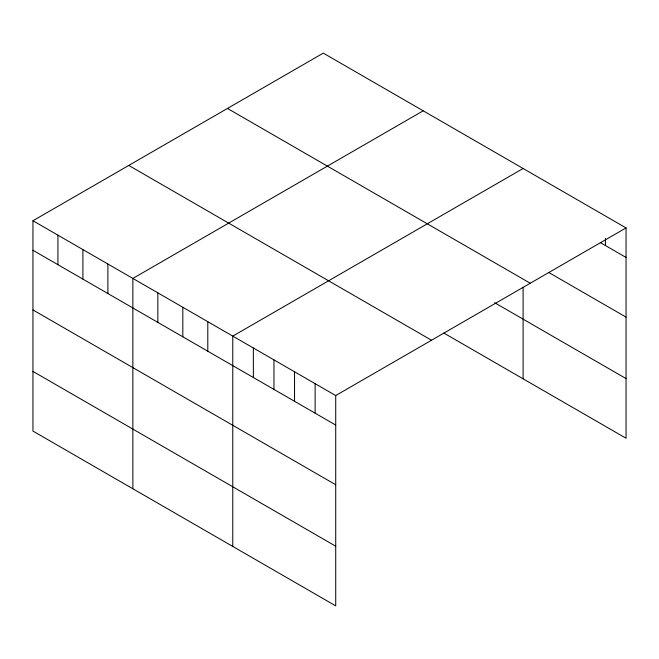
<?xml version="1.0" encoding="UTF-8"?>
<svg xmlns="http://www.w3.org/2000/svg" width="659" height="659" viewBox="0 0 659 659"><rect width="100%" height="100%" fill="white"/><g stroke="black" fill="none" stroke-linecap="round" stroke-linejoin="round"><path stroke-width="0.99" d="M32.95 220.749L335.719 395.548L335.719 605.876L32.95 431.077L32.95 220.749L323.281 53.124L626.05 227.923L626.05 438.251L443.869 333.067M423.193 110.811L132.863 278.436L132.863 488.756M523.106 168.49L232.775 336.115L232.775 546.443M335.719 395.548L626.05 227.923M600.316 242.586L626.05 257.447M548.848 272.538L626.05 317.111M227.47 108.438L530.24 283.238M494.687 302.745L626.05 378.587M128.76 165.434L431.53 340.233M32.95 250.272L335.719 425.071M32.95 309.936L335.719 484.736M32.95 371.412L335.719 546.212M605.464 238.434L605.464 245.56M523.106 287.39L523.106 378.818M315.126 383.662L315.126 413.185M294.54 371.775L294.54 401.298M273.955 359.888L273.955 389.411M253.361 348.001L253.361 377.525M207.799 321.699L207.799 351.214M182.823 307.275L182.823 336.798M157.839 292.851L157.839 322.375M107.887 264.012L107.887 293.535M82.91 249.588L82.91 279.111M57.926 235.172L57.926 264.687"/></g></svg>
